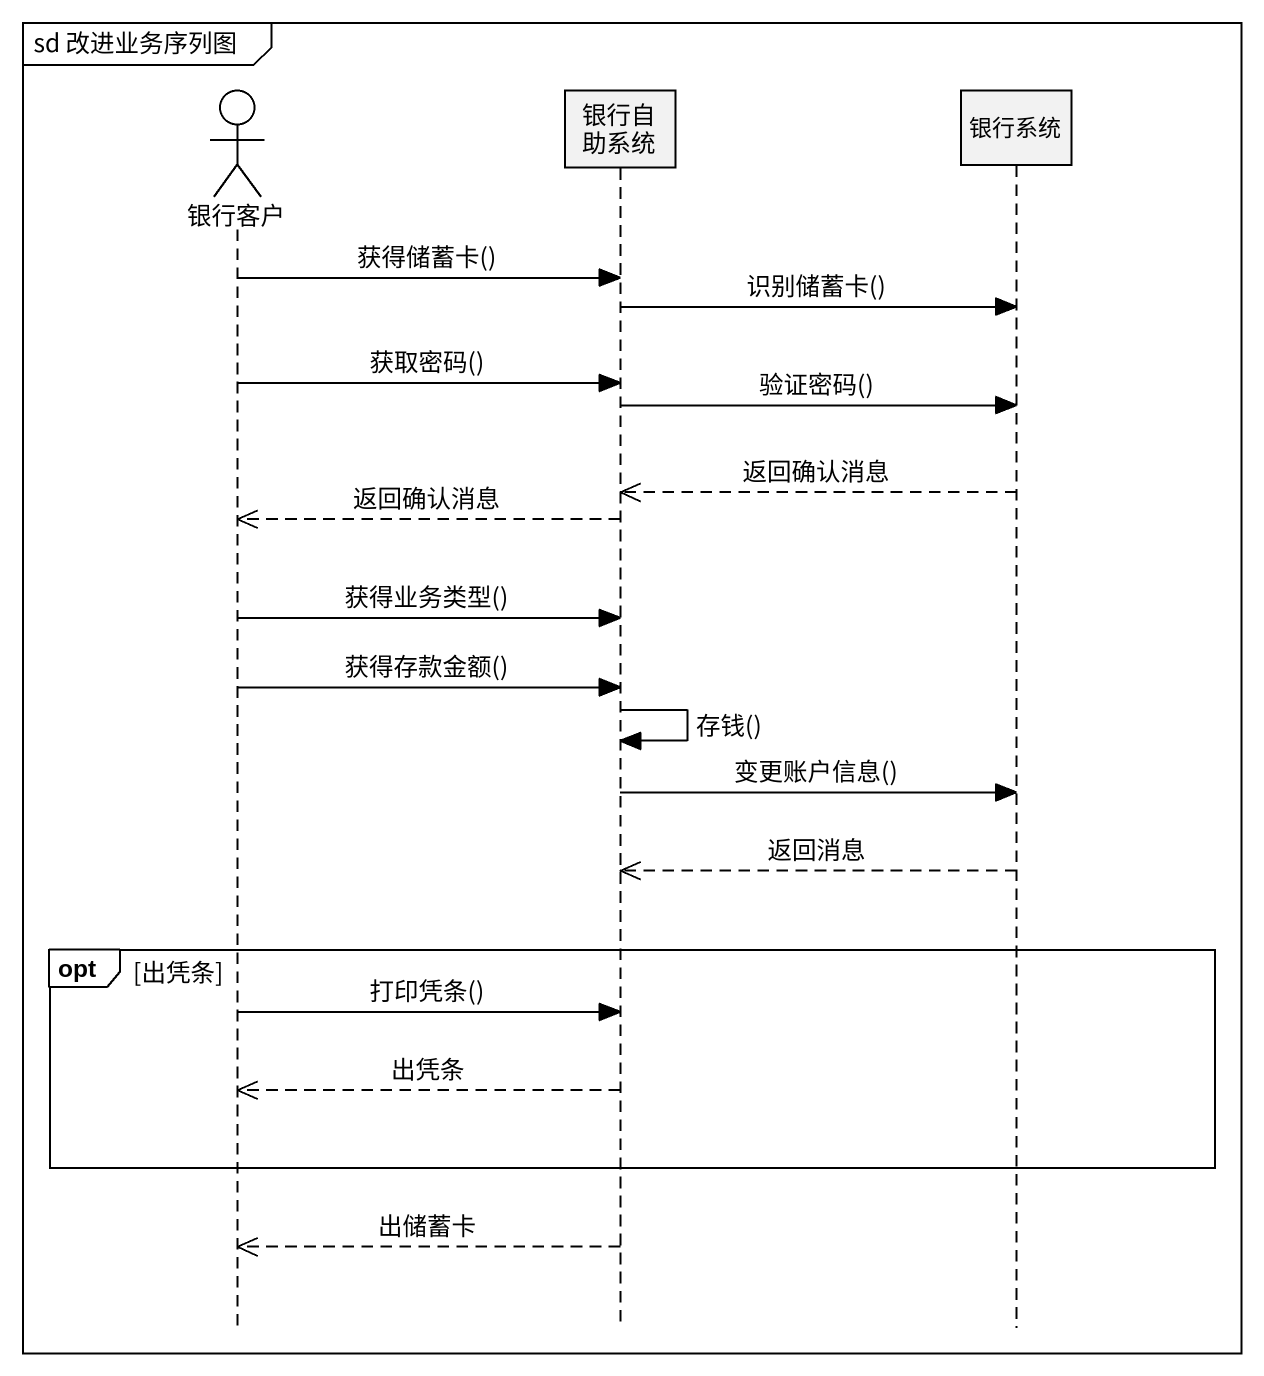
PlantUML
@startuml
mainframe sd 改进业务序列图
hide footbox
actor 银行客户
participant 银行自助系统
participant 银行系统

银行客户 -> 银行自助系统 : 获得储蓄卡()
银行自助系统 -> 银行系统 : 识别储蓄卡()
银行客户 -> 银行自助系统 : 获取密码()
银行自助系统 -> 银行系统 : 验证密码()
银行系统 -->> 银行自助系统 : 返回确认消息
银行自助系统 -->> 银行客户 : 返回确认消息
银行客户 -> 银行自助系统 : 获得业务类型()
银行客户 -> 银行自助系统 : 获得存款金额()
银行自助系统 -> 银行自助系统 : 存钱()
银行自助系统 -> 银行系统 : 变更账户信息()
银行系统 -->> 银行自助系统 : 返回消息
opt 出凭条
  银行客户 -> 银行自助系统 : 打印凭条()
  银行自助系统 -->> 银行客户 : 出凭条
end
银行自助系统 -->> 银行客户 : 出储蓄卡
@enduml
